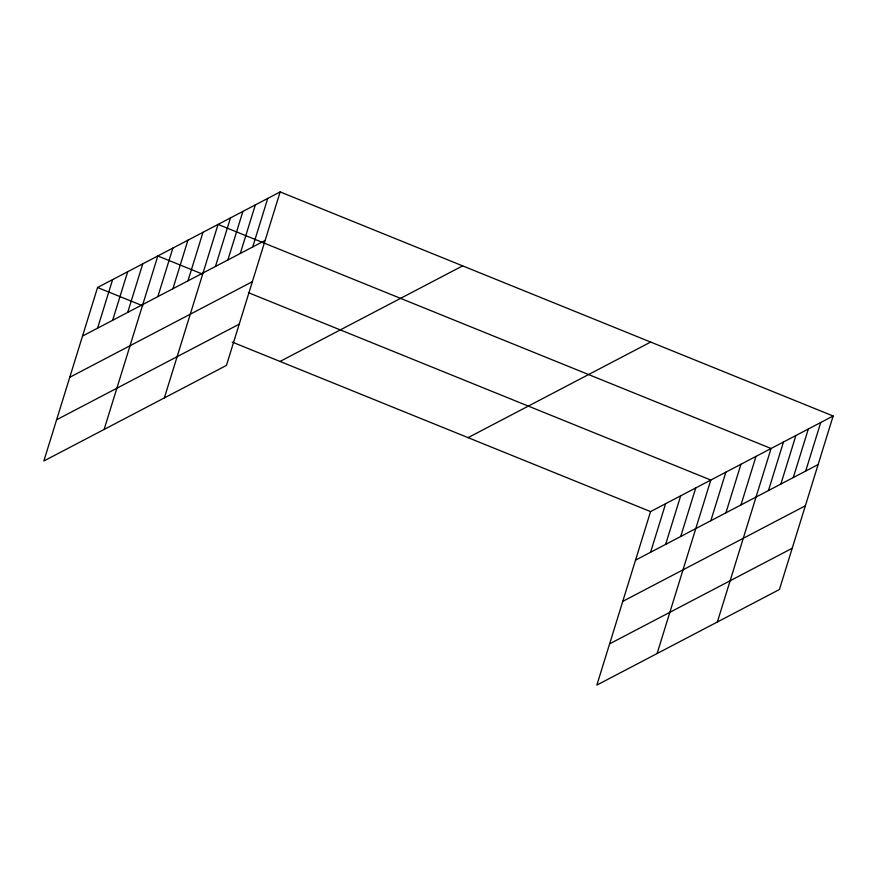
<?xml version="1.0" encoding="UTF-8"?>
<svg xmlns="http://www.w3.org/2000/svg" width="877" height="877" viewBox="0 0 877 877"><rect width="100%" height="100%" fill="white"/><g stroke="black" fill="none" stroke-linecap="round" stroke-linejoin="round"><path stroke-width="1.32" d="M280.147 191.92L97.555 287.503L43.85 460.995L226.441 365.413L280.147 191.92L833.15 416.005L779.445 589.497L596.853 685.08L650.559 511.587L833.15 416.005M97.588 328.162L112.618 279.62M112.651 320.28L127.68 271.727M127.724 312.398L142.743 263.845M104.111 429.456L157.816 255.963L201.863 273.81M157.849 296.623L172.879 248.07M172.912 288.73L187.941 240.188M187.974 280.848L203.004 232.306M164.361 397.906L218.066 224.413L771.069 448.498L717.364 622.001M215.457 266.465L230.487 217.913M227.877 259.965L242.896 211.412M240.287 253.464L255.317 204.911M252.708 246.963L267.737 198.421M650.591 552.247L665.621 503.705M665.654 544.365L680.684 495.812M680.716 536.483L695.746 487.93M657.103 653.54L710.808 480.048L248.432 292.677M710.852 520.708L725.871 472.155M725.915 512.826L740.944 464.273M740.977 504.933L756.007 456.391M768.46 490.55L783.479 442.008M780.87 484.049L795.899 435.507M793.29 477.548L808.32 429.006M805.7 471.048L820.729 422.506M82.526 336.055L265.117 240.462M69.765 377.285L252.357 281.692M56.61 419.765L239.213 324.183M280.048 361.445L462.639 265.863M468.066 437.645L650.657 342.052M635.529 560.14L818.12 464.558M622.758 601.37L805.36 505.788M609.614 643.85L792.205 548.268M97.555 287.503L142.863 305.865M232.219 342.074L650.559 511.587"/></g></svg>
